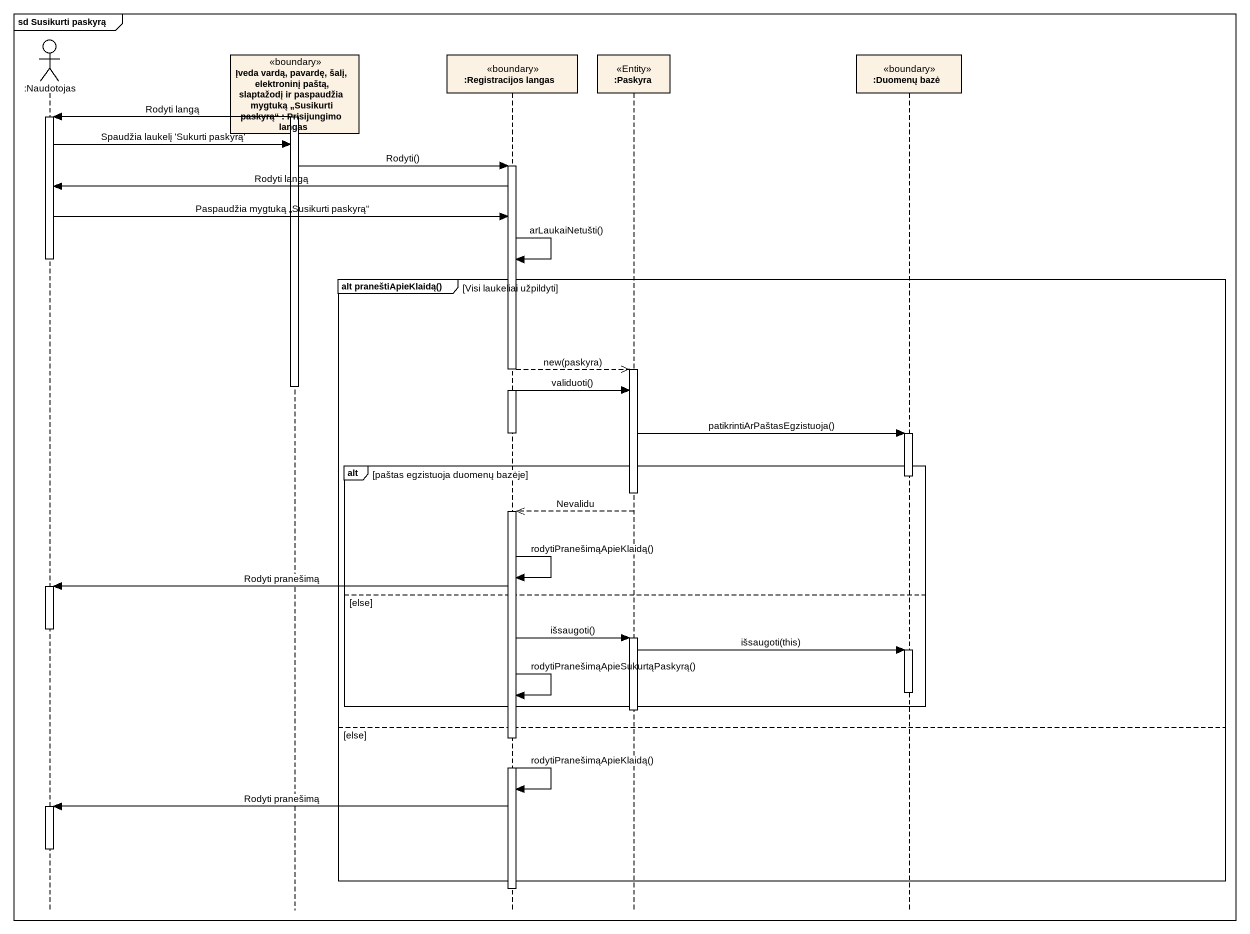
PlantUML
@startuml
mainframe sd Susikurti paskyrą
hide footbox
actor ":Naudotojas" as Naudotojas
participant "Įveda vardą, pavardę, šalį, elektroninį paštą, slaptažodį ir paspaudžia mygtuką „Susikurti paskyrą“ : Prisijungimo langas" as Įveda_vardą_pavardę_šalį <<boundary>>
participant ":Registracijos langas" as Registracijos_langas <<boundary>>
participant ":Paskyra" as Paskyra <<Entity>>
participant ":Duomenų bazė" as Duomenų_bazė <<boundary>>

activate Įveda_vardą_pavardę_šalį
Įveda_vardą_pavardę_šalį -> Naudotojas : Rodyti langą
activate Naudotojas
Naudotojas -> Įveda_vardą_pavardę_šalį : Spaudžia laukelį 'Sukurti paskyrą'
Įveda_vardą_pavardę_šalį -> Registracijos_langas : Rodyti()
activate Registracijos_langas
Registracijos_langas -> Naudotojas : Rodyti langą
Naudotojas -> Registracijos_langas : Paspaudžia mygtuką „Susikurti paskyrą“
Registracijos_langas -> Registracijos_langas : arLaukaiNetušti()
deactivate Naudotojas
group alt praneštiApieKlaidą() [Visi laukeliai užpildyti]
  Registracijos_langas -->> Paskyra : new(paskyra)
  activate Paskyra
  deactivate Įveda_vardą_pavardę_šalį
  Registracijos_langas -> Paskyra : validuoti()
  Paskyra -> Duomenų_bazė : patikrintiArPaštasEgzistuoja()
  deactivate Registracijos_langas
  activate Duomenų_bazė
  alt paštas egzistuoja duomenų bazėje
    deactivate Duomenų_bazė
    deactivate Paskyra
    Paskyra -->> Registracijos_langas : Nevalidu
    activate Registracijos_langas
    Registracijos_langas -> Registracijos_langas : rodytiPranešimąApieKlaidą()
    Registracijos_langas -> Naudotojas : Rodyti pranešimą
    activate Naudotojas
  else else
    deactivate Naudotojas
    Registracijos_langas -> Paskyra : išsaugoti()
    activate Paskyra
    Paskyra -> Duomenų_bazė : išsaugoti(this)
    activate Duomenų_bazė
    deactivate Duomenų_bazė
    Registracijos_langas -> Registracijos_langas : rodytiPranešimąApieSukurtąPaskyrą()
  end
  deactivate Paskyra
else else
  Registracijos_langas -> Registracijos_langas : rodytiPranešimąApieKlaidą()
  Registracijos_langas -> Naudotojas : Rodyti pranešimą
  activate Naudotojas
  deactivate Naudotojas
end
deactivate Registracijos_langas
@enduml
